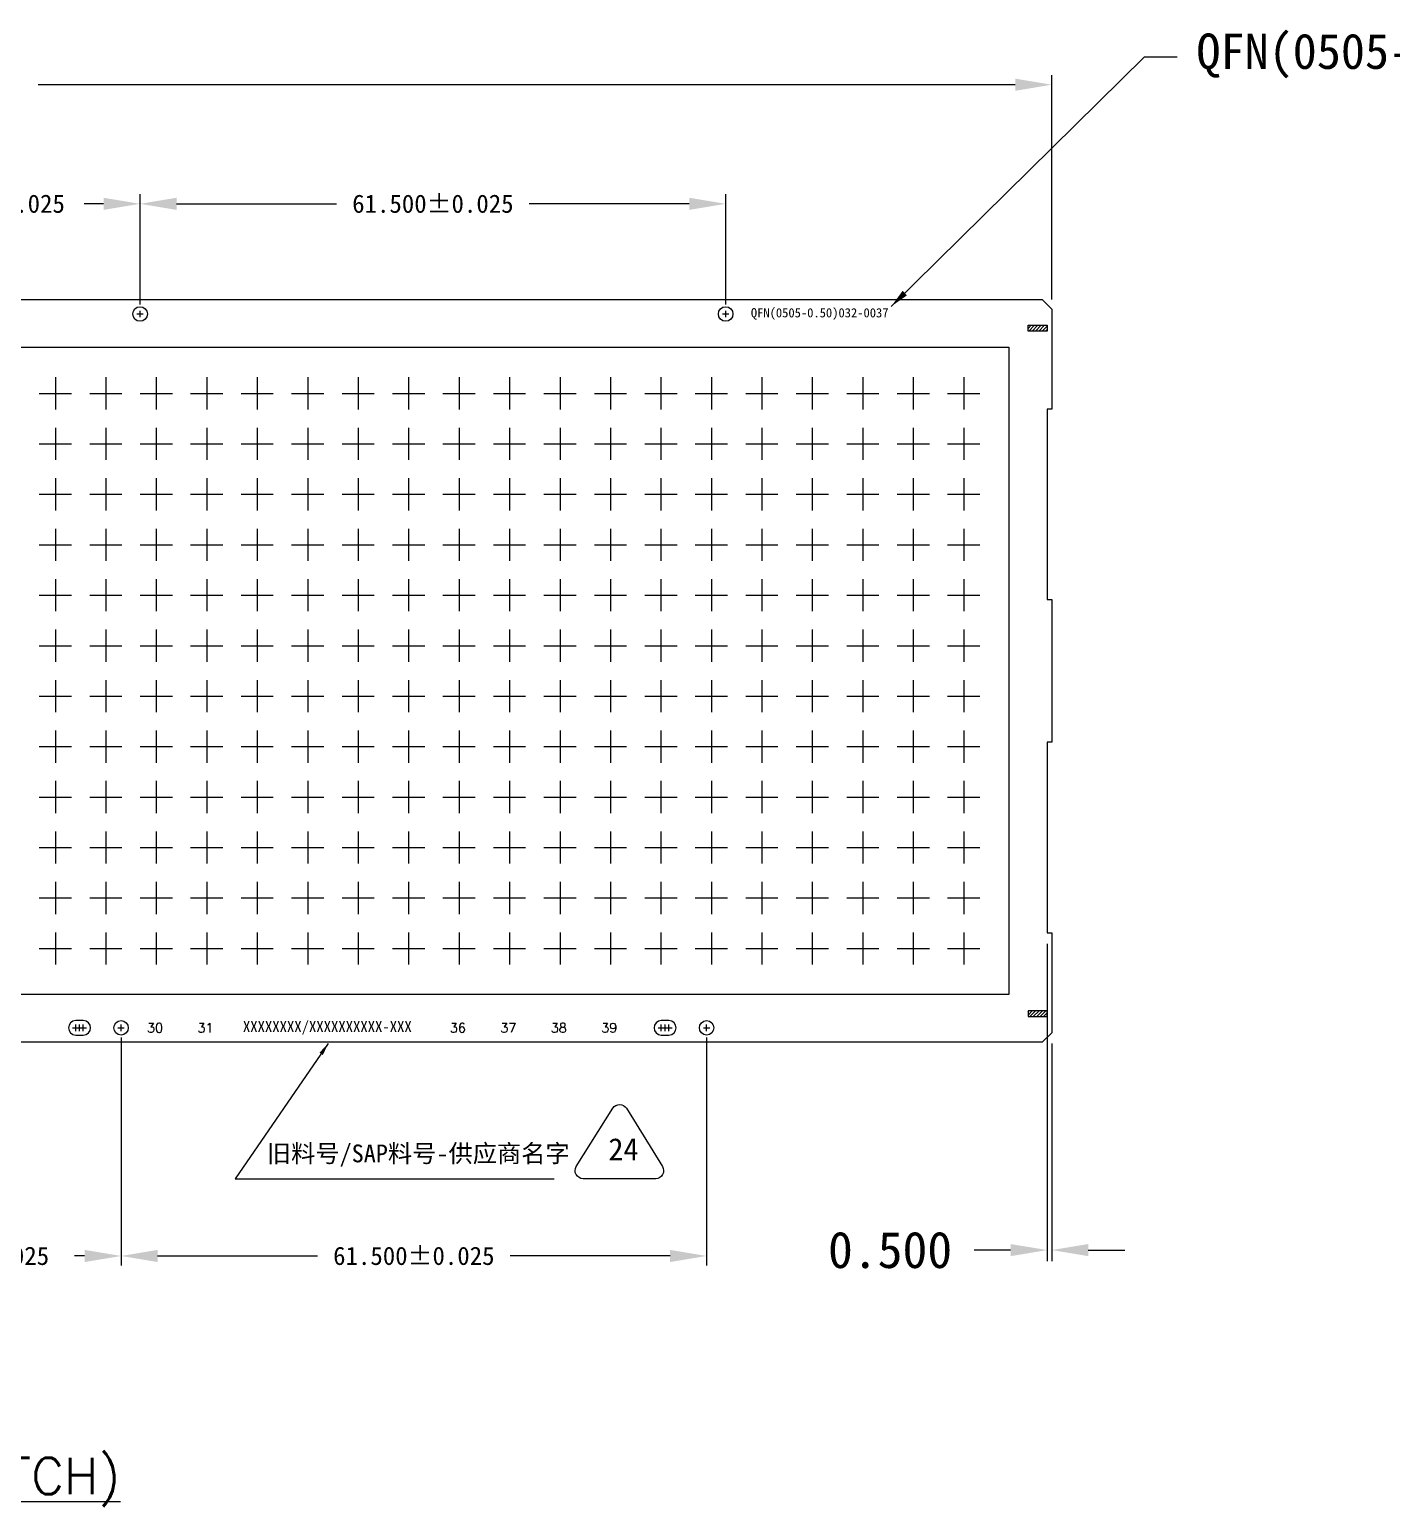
# Model space of a CAD drawing. Extents: x -6879 to 1236, y -1283 to -95.
# Drawn here: x -6765.79 to -6722.88, y -1210.05 to -1163.51 of the extents above; entities that cross this region are included whole.
import ezdxf

# ---------------------------------------------------------------- set-up
doc = ezdxf.new("R2010")
doc.units = 0
doc.header["$LTSCALE"] = 5
doc.header["$MEASUREMENT"] = 0
for name, pattern in [('0', [0]), ('CENTER', [2, 1.25, -0.25, 0.25, -0.25]), ('HIDDEN', [0.375, 0.25, -0.125])]:
    doc.linetypes.add(name, pattern=pattern)
for name, color, linetype in [('1', 7, 'CONTINUOUS'), ('1D', 4, 'CONTINUOUS'), ('\\M+5B1EA\\M+5D7A2', 4, '0')]:
    doc.layers.add(name, color=color, linetype=linetype)
doc.layers.add('center', color=1, linetype='CONTINUOUS', lineweight=18)
doc.styles.add('\\M+5CBCE\\M+5CCE5', font='SimSun.ttf')
doc.styles.add('SIMPLEX', font='SIMPLEX')
doc.styles.get("Standard").update_dxf_attribs({"font": 'romans.shx', "bigfont": 'bigfont.shx'})
doc.dimstyles.new('ISO-25', dxfattribs={"dimtxt": 0.13, "dimasz": 0.12, "dimexe": 0.025, "dimexo": 0.025, "dimgap": 0.025, "dimtad": 1, "dimtxsty": 'Standard', "dimcen": 2.5, "dimadec": 0, "dimazin": 0, "dimtfac": 1, "dimtmove": 0, "dimatfit": 3, "dimfxl": 0, "dimarcsym": 0})
doc.dimstyles.get("Standard").update_dxf_attribs({"dimscale": 0.12, "dimtxt": 1, "dimasz": 1, "dimexe": 0.3, "dimexo": 0.3, "dimgap": 0.3, "dimtad": 0, "dimdec": 3, "dimzin": 0, "dimdsep": 46, "dimtxsty": 'SIMPLEX', "dimcen": 0.5, "dimclrd": 256, "dimclre": 256, "dimclrt": 256, "dimadec": 0, "dimazin": 0, "dimtfac": 1, "dimtdec": 3, "dimtofl": 0, "dimtmove": 0, "dimatfit": 0, "dimfxl": 0, "dimtolj": 1, "dimtzin": 0, "dimlwd": -1, "dimlwe": -1, "dimarcsym": 0})

msp = doc.modelspace()

# ---------------------------------------------------------------- hatches: boundary and pattern name
at = {"layer": '1D', "lineweight": 5}
h = msp.add_hatch(dxfattribs=at)
h.set_pattern_fill('ANSI31', color=256, scale=0.6, style=0)
h.set_pattern_definition([(45, (-7090.403184, -1173.143256), (-0.053033009, 0.053033009), [])])
h.paths.add_polyline_path([(-6810.8331, -1172.8268), (-6810.8331, -1173.0068), (-6810.2331, -1173.0068), (-6810.2331, -1172.8268)])
h.paths.add_polyline_path([(-6810.8331, -1194.6068), (-6810.8331, -1194.4268), (-6810.2331, -1194.4268), (-6810.2331, -1194.6068)])
h.paths.add_polyline_path([(-6734.3331, -1194.4268), (-6734.3331, -1194.6068), (-6733.7331, -1194.6068), (-6733.7331, -1194.4268)])
h.paths.add_polyline_path([(-6734.3331, -1173.0068), (-6734.3331, -1172.8268), (-6733.7331, -1172.8268), (-6733.7331, -1173.0068)])

# ---------------------------------------------------------------- linework, layer by layer
at = {"layer": '1', "lineweight": 5, "elevation": -0.0291}
msp.add_lwpolyline([(-6810.6831, -1172.0168), (-6733.8831, -1172.0168), (-6733.5831, -1172.3168), (-6733.5831, -1175.4668), (-6733.7331, -1175.4668), (-6733.7331, -1181.4668), (-6733.5831, -1181.4668), (-6733.5831, -1185.9668), (-6733.7331, -1185.9668), (-6733.7331, -1191.9668), (-6733.5831, -1191.9668), (-6733.5831, -1195.1168), (-6733.8831, -1195.4168), (-6810.6831, -1195.4168)], dxfattribs=at)
for points in [[(-6764.0967, -1195.1918, 1), (-6764.0967, -1194.7346), (-6764.3367, -1194.7346, 1), (-6764.3367, -1195.1918)], [(-6745.6467, -1195.1918, 1), (-6745.6467, -1194.7346), (-6745.8867, -1194.7346, 1), (-6745.8867, -1195.1918)]]:
    msp.add_lwpolyline(points, format="xyb", close=True, dxfattribs=at)
at = {"layer": '1', "lineweight": 5}
for centre in [(-6762.3081, -1172.4704, -0.0291), (-6743.8581, -1172.4704, -0.0291), (-6762.9081, -1194.9632, -0.0291), (-6744.4581, -1194.9632, -0.0291)]:
    msp.add_circle(centre, 0.2286, dxfattribs=at)
at = {"layer": '1D', "lineweight": 5}
for p, q in [((-6762.4081, -1172.4704, -0.0291), (-6762.2081, -1172.4704, -0.0291)), ((-6762.3081, -1172.5704, -0.0291), (-6762.3081, -1172.3704, -0.0291)), ((-6743.9581, -1172.4704, -0.0291), (-6743.7581, -1172.4704, -0.0291)), ((-6743.8581, -1172.5704, -0.0291), (-6743.8581, -1172.3704, -0.0291)), ((-6764.4367, -1194.9632, -0.0291), (-6764.2367, -1194.9632, -0.0291)), ((-6764.3367, -1195.0632, -0.0291), (-6764.3367, -1194.8632, -0.0291)), ((-6764.3167, -1194.9632, -0.0291), (-6764.1167, -1194.9632, -0.0291)), ((-6764.2167, -1195.0632, -0.0291), (-6764.2167, -1194.8632, -0.0291)), ((-6764.1967, -1194.9632, -0.0291), (-6763.9967, -1194.9632, -0.0291)), ((-6764.0967, -1195.0632, -0.0291), (-6764.0967, -1194.8632, -0.0291)), ((-6763.0081, -1194.9632, -0.0291), (-6762.8081, -1194.9632, -0.0291)), ((-6762.9081, -1195.0632, -0.0291), (-6762.9081, -1194.8632, -0.0291)), ((-6745.9867, -1194.9632, -0.0291), (-6745.7867, -1194.9632, -0.0291)), ((-6745.8867, -1195.0632, -0.0291), (-6745.8867, -1194.8632, -0.0291)), ((-6745.8667, -1194.9632, -0.0291), (-6745.6667, -1194.9632, -0.0291)), ((-6745.7667, -1195.0632, -0.0291), (-6745.7667, -1194.8632, -0.0291)), ((-6745.7467, -1194.9632, -0.0291), (-6745.5467, -1194.9632, -0.0291)), ((-6745.6467, -1195.0632, -0.0291), (-6745.6467, -1194.8632, -0.0291)), ((-6744.5581, -1194.9632, -0.0291), (-6744.3581, -1194.9632, -0.0291)), ((-6744.4581, -1195.0632, -0.0291), (-6744.4581, -1194.8632, -0.0291))]:
    msp.add_line(p, q, dxfattribs=at)
at = {"layer": '1D', "linetype": 'HIDDEN', "lineweight": 5, "elevation": -0.0291}
for points in [[(-6733.7331, -1172.8268), (-6733.7331, -1173.0068), (-6734.3331, -1173.0068), (-6734.3331, -1172.8268)], [(-6733.7331, -1194.6068), (-6733.7331, -1194.4268), (-6734.3331, -1194.4268), (-6734.3331, -1194.6068)]]:
    msp.add_lwpolyline(points, close=True, dxfattribs=at)
at = {"layer": '1D', "lineweight": 5, "elevation": -0.0291}
msp.add_lwpolyline([(-6809.3331, -1173.5168), (-6734.9331, -1173.5168), (-6734.9331, -1193.9168), (-6809.3331, -1193.9168)], close=True, dxfattribs=at)
at = {"layer": '\\M+5B1EA\\M+5D7A2', "lineweight": 5}
for p, q in [((-6734.7331, -1165.2458, -0.0291), (-6765.5212, -1165.2458, -0.0291)), ((-6733.5831, -1172.0168, -0.0291), (-6733.5831, -1164.9458, -0.0291)), ((-6763.4581, -1168.999, -0.0291), (-6764.073, -1168.999, -0.0291)), ((-6762.3081, -1172.1704, -0.0291), (-6762.3081, -1168.699, -0.0291)), ((-6762.3081, -1172.1704, -0.0291), (-6762.3081, -1168.699, -0.0291)), ((-6761.1581, -1168.999, -0.0291), (-6756.1212, -1168.999, -0.0291)), ((-6745.0081, -1168.999, -0.0291), (-6750.0451, -1168.999, -0.0291)), ((-6743.8581, -1172.1704, -0.0291), (-6743.8581, -1168.699, -0.0291)), ((-6743.8581, -1172.1704, -0.0291), (-6743.8581, -1168.699, -0.0291)), ((-6733.7331, -1192.3118, -0.0291), (-6733.7331, -1202.3117, -0.0291)), ((-6762.9081, -1195.2632, -0.0291), (-6762.9081, -1202.452, -0.0291)), ((-6762.9081, -1195.2632, -0.0291), (-6762.9081, -1202.452, -0.0291)), ((-6744.4581, -1195.2632, -0.0291), (-6744.4581, -1202.452, -0.0291)), ((-6733.5831, -1195.4618, -0.0291), (-6733.5831, -1202.3117, -0.0291)), ((-6734.8831, -1201.9667, -0.0291), (-6736.0331, -1201.9667, -0.0291)), ((-6732.4331, -1201.9667, -0.0291), (-6731.2831, -1201.9667, -0.0291)), ((-6764.0581, -1202.152, -0.0291), (-6764.373, -1202.152, -0.0291)), ((-6761.7581, -1202.152, -0.0291), (-6756.7212, -1202.152, -0.0291)), ((-6745.6081, -1202.152, -0.0291), (-6750.6451, -1202.152, -0.0291))]:
    msp.add_line(p, q, dxfattribs=at)
at = {"layer": '\\M+5B1EA\\M+5D7A2', "color": 1, "lineweight": 5, "ltscale": 2, "elevation": -0.0291}
msp.add_lwpolyline([(-6746.9847, -1197.4981), (-6745.8502, -1199.3349, -0.5872916), (-6746.063, -1199.7165), (-6748.352, -1199.7165, -0.5899404), (-6748.5638, -1199.3332), (-6747.4092, -1197.4964, -0.5551437)], format="xyb", close=True, dxfattribs=at)
at = {"layer": '\\M+5B1EA\\M+5D7A2', "lineweight": 5}
for points in [[(-6734.7331, -1165.0541, -0.0291), (-6734.7331, -1165.4374, -0.0291), (-6733.5831, -1165.2458, -0.0291)], [(-6763.4581, -1168.8074, -0.0291), (-6763.4581, -1169.1907, -0.0291), (-6762.3081, -1168.999, -0.0291)], [(-6761.1581, -1168.8074, -0.0291), (-6761.1581, -1169.1907, -0.0291), (-6762.3081, -1168.999, -0.0291)], [(-6745.0081, -1168.8074, -0.0291), (-6745.0081, -1169.1907, -0.0291), (-6743.8581, -1168.999, -0.0291)], [(-6764.0581, -1201.9603, -0.0291), (-6764.0581, -1202.3437, -0.0291), (-6762.9081, -1202.152, -0.0291)], [(-6761.7581, -1201.9603, -0.0291), (-6761.7581, -1202.3437, -0.0291), (-6762.9081, -1202.152, -0.0291)], [(-6745.6081, -1201.9603, -0.0291), (-6745.6081, -1202.3437, -0.0291), (-6744.4581, -1202.152, -0.0291)], [(-6734.8831, -1201.7751, -0.0291), (-6734.8831, -1202.1584, -0.0291), (-6733.7331, -1201.9667, -0.0291)], [(-6732.4331, -1201.7751, -0.0291), (-6732.4331, -1202.1584, -0.0291), (-6733.5831, -1201.9667, -0.0291)]]:
    msp.add_solid(points, dxfattribs=at)
at = {"layer": 'center', "color": 1, "linetype": 'CENTER', "lineweight": 5}
for p, q in [((-6764.9781, -1174.4646, -0.0291), (-6764.9781, -1175.4791, -0.0291)), ((-6763.3881, -1174.4646, -0.0291), (-6763.3881, -1175.4791, -0.0291)), ((-6761.7981, -1174.4646, -0.0291), (-6761.7981, -1175.4791, -0.0291)), ((-6760.2081, -1174.4646, -0.0291), (-6760.2081, -1175.4791, -0.0291)), ((-6758.6181, -1174.4646, -0.0291), (-6758.6181, -1175.4791, -0.0291)), ((-6757.0281, -1174.4646, -0.0291), (-6757.0281, -1175.4791, -0.0291)), ((-6755.4381, -1174.4646, -0.0291), (-6755.4381, -1175.4791, -0.0291)), ((-6753.8481, -1174.4646, -0.0291), (-6753.8481, -1175.4791, -0.0291)), ((-6752.2581, -1174.4646, -0.0291), (-6752.2581, -1175.4791, -0.0291)), ((-6750.6681, -1174.4646, -0.0291), (-6750.6681, -1175.4791, -0.0291)), ((-6749.0781, -1174.4646, -0.0291), (-6749.0781, -1175.4791, -0.0291)), ((-6747.4881, -1174.4646, -0.0291), (-6747.4881, -1175.4791, -0.0291)), ((-6745.8981, -1174.4646, -0.0291), (-6745.8981, -1175.4791, -0.0291)), ((-6744.3081, -1174.4646, -0.0291), (-6744.3081, -1175.4791, -0.0291)), ((-6742.7181, -1174.4646, -0.0291), (-6742.7181, -1175.4791, -0.0291)), ((-6741.1281, -1174.4646, -0.0291), (-6741.1281, -1175.4791, -0.0291)), ((-6739.5381, -1174.4646, -0.0291), (-6739.5381, -1175.4791, -0.0291)), ((-6737.9481, -1174.4646, -0.0291), (-6737.9481, -1175.4791, -0.0291)), ((-6736.3581, -1174.4646, -0.0291), (-6736.3581, -1175.4791, -0.0291)), ((-6765.4854, -1174.9718, -0.0291), (-6764.4709, -1174.9718, -0.0291)), ((-6763.8954, -1174.9718, -0.0291), (-6762.8809, -1174.9718, -0.0291)), ((-6762.3054, -1174.9718, -0.0291), (-6761.2909, -1174.9718, -0.0291)), ((-6760.7154, -1174.9718, -0.0291), (-6759.7009, -1174.9718, -0.0291)), ((-6759.1254, -1174.9718, -0.0291), (-6758.1109, -1174.9718, -0.0291)), ((-6757.5354, -1174.9718, -0.0291), (-6756.5209, -1174.9718, -0.0291)), ((-6755.9454, -1174.9718, -0.0291), (-6754.9309, -1174.9718, -0.0291)), ((-6754.3554, -1174.9718, -0.0291), (-6753.3409, -1174.9718, -0.0291)), ((-6752.7654, -1174.9718, -0.0291), (-6751.7509, -1174.9718, -0.0291)), ((-6751.1754, -1174.9718, -0.0291), (-6750.1609, -1174.9718, -0.0291)), ((-6749.5854, -1174.9718, -0.0291), (-6748.5709, -1174.9718, -0.0291)), ((-6747.9954, -1174.9718, -0.0291), (-6746.9809, -1174.9718, -0.0291)), ((-6746.4054, -1174.9718, -0.0291), (-6745.3909, -1174.9718, -0.0291)), ((-6744.8154, -1174.9718, -0.0291), (-6743.8009, -1174.9718, -0.0291)), ((-6743.2254, -1174.9718, -0.0291), (-6742.2109, -1174.9718, -0.0291)), ((-6741.6354, -1174.9718, -0.0291), (-6740.6209, -1174.9718, -0.0291)), ((-6740.0454, -1174.9718, -0.0291), (-6739.0309, -1174.9718, -0.0291)), ((-6738.4554, -1174.9718, -0.0291), (-6737.4409, -1174.9718, -0.0291)), ((-6736.8654, -1174.9718, -0.0291), (-6735.8509, -1174.9718, -0.0291)), ((-6764.9781, -1176.0546, -0.0291), (-6764.9781, -1177.0691, -0.0291)), ((-6763.3881, -1176.0546, -0.0291), (-6763.3881, -1177.0691, -0.0291)), ((-6761.7981, -1176.0546, -0.0291), (-6761.7981, -1177.0691, -0.0291)), ((-6760.2081, -1176.0546, -0.0291), (-6760.2081, -1177.0691, -0.0291)), ((-6758.6181, -1176.0546, -0.0291), (-6758.6181, -1177.0691, -0.0291)), ((-6757.0281, -1176.0546, -0.0291), (-6757.0281, -1177.0691, -0.0291)), ((-6755.4381, -1176.0546, -0.0291), (-6755.4381, -1177.0691, -0.0291)), ((-6753.8481, -1176.0546, -0.0291), (-6753.8481, -1177.0691, -0.0291)), ((-6752.2581, -1176.0546, -0.0291), (-6752.2581, -1177.0691, -0.0291)), ((-6750.6681, -1176.0546, -0.0291), (-6750.6681, -1177.0691, -0.0291)), ((-6749.0781, -1176.0546, -0.0291), (-6749.0781, -1177.0691, -0.0291)), ((-6747.4881, -1176.0546, -0.0291), (-6747.4881, -1177.0691, -0.0291)), ((-6745.8981, -1176.0546, -0.0291), (-6745.8981, -1177.0691, -0.0291)), ((-6744.3081, -1176.0546, -0.0291), (-6744.3081, -1177.0691, -0.0291)), ((-6742.7181, -1176.0546, -0.0291), (-6742.7181, -1177.0691, -0.0291)), ((-6741.1281, -1176.0546, -0.0291), (-6741.1281, -1177.0691, -0.0291)), ((-6739.5381, -1176.0546, -0.0291), (-6739.5381, -1177.0691, -0.0291)), ((-6737.9481, -1176.0546, -0.0291), (-6737.9481, -1177.0691, -0.0291)), ((-6736.3581, -1176.0546, -0.0291), (-6736.3581, -1177.0691, -0.0291)), ((-6765.4854, -1176.5618, -0.0291), (-6764.4709, -1176.5618, -0.0291)), ((-6763.8954, -1176.5618, -0.0291), (-6762.8809, -1176.5618, -0.0291)), ((-6762.3054, -1176.5618, -0.0291), (-6761.2909, -1176.5618, -0.0291)), ((-6760.7154, -1176.5618, -0.0291), (-6759.7009, -1176.5618, -0.0291)), ((-6759.1254, -1176.5618, -0.0291), (-6758.1109, -1176.5618, -0.0291)), ((-6757.5354, -1176.5618, -0.0291), (-6756.5209, -1176.5618, -0.0291)), ((-6755.9454, -1176.5618, -0.0291), (-6754.9309, -1176.5618, -0.0291)), ((-6754.3554, -1176.5618, -0.0291), (-6753.3409, -1176.5618, -0.0291)), ((-6752.7654, -1176.5618, -0.0291), (-6751.7509, -1176.5618, -0.0291)), ((-6751.1754, -1176.5618, -0.0291), (-6750.1609, -1176.5618, -0.0291)), ((-6749.5854, -1176.5618, -0.0291), (-6748.5709, -1176.5618, -0.0291)), ((-6747.9954, -1176.5618, -0.0291), (-6746.9809, -1176.5618, -0.0291)), ((-6746.4054, -1176.5618, -0.0291), (-6745.3909, -1176.5618, -0.0291)), ((-6744.8154, -1176.5618, -0.0291), (-6743.8009, -1176.5618, -0.0291)), ((-6743.2254, -1176.5618, -0.0291), (-6742.2109, -1176.5618, -0.0291)), ((-6741.6354, -1176.5618, -0.0291), (-6740.6209, -1176.5618, -0.0291)), ((-6740.0454, -1176.5618, -0.0291), (-6739.0309, -1176.5618, -0.0291)), ((-6738.4554, -1176.5618, -0.0291), (-6737.4409, -1176.5618, -0.0291)), ((-6736.8654, -1176.5618, -0.0291), (-6735.8509, -1176.5618, -0.0291)), ((-6764.9781, -1177.6446, -0.0291), (-6764.9781, -1178.6591, -0.0291)), ((-6763.3881, -1177.6446, -0.0291), (-6763.3881, -1178.6591, -0.0291)), ((-6761.7981, -1177.6446, -0.0291), (-6761.7981, -1178.6591, -0.0291)), ((-6760.2081, -1177.6446, -0.0291), (-6760.2081, -1178.6591, -0.0291)), ((-6758.6181, -1177.6446, -0.0291), (-6758.6181, -1178.6591, -0.0291)), ((-6757.0281, -1177.6446, -0.0291), (-6757.0281, -1178.6591, -0.0291)), ((-6755.4381, -1177.6446, -0.0291), (-6755.4381, -1178.6591, -0.0291)), ((-6753.8481, -1177.6446, -0.0291), (-6753.8481, -1178.6591, -0.0291)), ((-6752.2581, -1177.6446, -0.0291), (-6752.2581, -1178.6591, -0.0291)), ((-6750.6681, -1177.6446, -0.0291), (-6750.6681, -1178.6591, -0.0291)), ((-6749.0781, -1177.6446, -0.0291), (-6749.0781, -1178.6591, -0.0291)), ((-6747.4881, -1177.6446, -0.0291), (-6747.4881, -1178.6591, -0.0291)), ((-6745.8981, -1177.6446, -0.0291), (-6745.8981, -1178.6591, -0.0291)), ((-6744.3081, -1177.6446, -0.0291), (-6744.3081, -1178.6591, -0.0291)), ((-6742.7181, -1177.6446, -0.0291), (-6742.7181, -1178.6591, -0.0291)), ((-6741.1281, -1177.6446, -0.0291), (-6741.1281, -1178.6591, -0.0291)), ((-6739.5381, -1177.6446, -0.0291), (-6739.5381, -1178.6591, -0.0291)), ((-6737.9481, -1177.6446, -0.0291), (-6737.9481, -1178.6591, -0.0291)), ((-6736.3581, -1177.6446, -0.0291), (-6736.3581, -1178.6591, -0.0291)), ((-6765.4854, -1178.1518, -0.0291), (-6764.4709, -1178.1518, -0.0291)), ((-6763.8954, -1178.1518, -0.0291), (-6762.8809, -1178.1518, -0.0291)), ((-6762.3054, -1178.1518, -0.0291), (-6761.2909, -1178.1518, -0.0291)), ((-6760.7154, -1178.1518, -0.0291), (-6759.7009, -1178.1518, -0.0291)), ((-6759.1254, -1178.1518, -0.0291), (-6758.1109, -1178.1518, -0.0291)), ((-6757.5354, -1178.1518, -0.0291), (-6756.5209, -1178.1518, -0.0291)), ((-6755.9454, -1178.1518, -0.0291), (-6754.9309, -1178.1518, -0.0291)), ((-6754.3554, -1178.1518, -0.0291), (-6753.3409, -1178.1518, -0.0291)), ((-6752.7654, -1178.1518, -0.0291), (-6751.7509, -1178.1518, -0.0291)), ((-6751.1754, -1178.1518, -0.0291), (-6750.1609, -1178.1518, -0.0291)), ((-6749.5854, -1178.1518, -0.0291), (-6748.5709, -1178.1518, -0.0291)), ((-6747.9954, -1178.1518, -0.0291), (-6746.9809, -1178.1518, -0.0291)), ((-6746.4054, -1178.1518, -0.0291), (-6745.3909, -1178.1518, -0.0291)), ((-6744.8154, -1178.1518, -0.0291), (-6743.8009, -1178.1518, -0.0291)), ((-6743.2254, -1178.1518, -0.0291), (-6742.2109, -1178.1518, -0.0291)), ((-6741.6354, -1178.1518, -0.0291), (-6740.6209, -1178.1518, -0.0291)), ((-6740.0454, -1178.1518, -0.0291), (-6739.0309, -1178.1518, -0.0291)), ((-6738.4554, -1178.1518, -0.0291), (-6737.4409, -1178.1518, -0.0291)), ((-6736.8654, -1178.1518, -0.0291), (-6735.8509, -1178.1518, -0.0291)), ((-6764.9781, -1179.2346, -0.0291), (-6764.9781, -1180.2491, -0.0291)), ((-6763.3881, -1179.2346, -0.0291), (-6763.3881, -1180.2491, -0.0291)), ((-6761.7981, -1179.2346, -0.0291), (-6761.7981, -1180.2491, -0.0291)), ((-6760.2081, -1179.2346, -0.0291), (-6760.2081, -1180.2491, -0.0291)), ((-6758.6181, -1179.2346, -0.0291), (-6758.6181, -1180.2491, -0.0291)), ((-6757.0281, -1179.2346, -0.0291), (-6757.0281, -1180.2491, -0.0291)), ((-6755.4381, -1179.2346, -0.0291), (-6755.4381, -1180.2491, -0.0291)), ((-6753.8481, -1179.2346, -0.0291), (-6753.8481, -1180.2491, -0.0291)), ((-6752.2581, -1179.2346, -0.0291), (-6752.2581, -1180.2491, -0.0291)), ((-6750.6681, -1179.2346, -0.0291), (-6750.6681, -1180.2491, -0.0291)), ((-6749.0781, -1179.2346, -0.0291), (-6749.0781, -1180.2491, -0.0291)), ((-6747.4881, -1179.2346, -0.0291), (-6747.4881, -1180.2491, -0.0291)), ((-6745.8981, -1179.2346, -0.0291), (-6745.8981, -1180.2491, -0.0291)), ((-6744.3081, -1179.2346, -0.0291), (-6744.3081, -1180.2491, -0.0291)), ((-6742.7181, -1179.2346, -0.0291), (-6742.7181, -1180.2491, -0.0291)), ((-6741.1281, -1179.2346, -0.0291), (-6741.1281, -1180.2491, -0.0291)), ((-6739.5381, -1179.2346, -0.0291), (-6739.5381, -1180.2491, -0.0291)), ((-6737.9481, -1179.2346, -0.0291), (-6737.9481, -1180.2491, -0.0291)), ((-6736.3581, -1179.2346, -0.0291), (-6736.3581, -1180.2491, -0.0291)), ((-6765.4854, -1179.7418, -0.0291), (-6764.4709, -1179.7418, -0.0291)), ((-6763.8954, -1179.7418, -0.0291), (-6762.8809, -1179.7418, -0.0291)), ((-6762.3054, -1179.7418, -0.0291), (-6761.2909, -1179.7418, -0.0291)), ((-6760.7154, -1179.7418, -0.0291), (-6759.7009, -1179.7418, -0.0291)), ((-6759.1254, -1179.7418, -0.0291), (-6758.1109, -1179.7418, -0.0291)), ((-6757.5354, -1179.7418, -0.0291), (-6756.5209, -1179.7418, -0.0291)), ((-6755.9454, -1179.7418, -0.0291), (-6754.9309, -1179.7418, -0.0291)), ((-6754.3554, -1179.7418, -0.0291), (-6753.3409, -1179.7418, -0.0291)), ((-6752.7654, -1179.7418, -0.0291), (-6751.7509, -1179.7418, -0.0291)), ((-6751.1754, -1179.7418, -0.0291), (-6750.1609, -1179.7418, -0.0291)), ((-6749.5854, -1179.7418, -0.0291), (-6748.5709, -1179.7418, -0.0291)), ((-6747.9954, -1179.7418, -0.0291), (-6746.9809, -1179.7418, -0.0291)), ((-6746.4054, -1179.7418, -0.0291), (-6745.3909, -1179.7418, -0.0291)), ((-6744.8154, -1179.7418, -0.0291), (-6743.8009, -1179.7418, -0.0291)), ((-6743.2254, -1179.7418, -0.0291), (-6742.2109, -1179.7418, -0.0291)), ((-6741.6354, -1179.7418, -0.0291), (-6740.6209, -1179.7418, -0.0291)), ((-6740.0454, -1179.7418, -0.0291), (-6739.0309, -1179.7418, -0.0291)), ((-6738.4554, -1179.7418, -0.0291), (-6737.4409, -1179.7418, -0.0291)), ((-6736.8654, -1179.7418, -0.0291), (-6735.8509, -1179.7418, -0.0291)), ((-6764.9781, -1180.8246, -0.0291), (-6764.9781, -1181.8391, -0.0291)), ((-6763.3881, -1180.8246, -0.0291), (-6763.3881, -1181.8391, -0.0291)), ((-6761.7981, -1180.8246, -0.0291), (-6761.7981, -1181.8391, -0.0291)), ((-6760.2081, -1180.8246, -0.0291), (-6760.2081, -1181.8391, -0.0291)), ((-6758.6181, -1180.8246, -0.0291), (-6758.6181, -1181.8391, -0.0291)), ((-6757.0281, -1180.8246, -0.0291), (-6757.0281, -1181.8391, -0.0291)), ((-6755.4381, -1180.8246, -0.0291), (-6755.4381, -1181.8391, -0.0291)), ((-6753.8481, -1180.8246, -0.0291), (-6753.8481, -1181.8391, -0.0291)), ((-6752.2581, -1180.8246, -0.0291), (-6752.2581, -1181.8391, -0.0291)), ((-6750.6681, -1180.8246, -0.0291), (-6750.6681, -1181.8391, -0.0291)), ((-6749.0781, -1180.8246, -0.0291), (-6749.0781, -1181.8391, -0.0291)), ((-6747.4881, -1180.8246, -0.0291), (-6747.4881, -1181.8391, -0.0291)), ((-6745.8981, -1180.8246, -0.0291), (-6745.8981, -1181.8391, -0.0291)), ((-6744.3081, -1180.8246, -0.0291), (-6744.3081, -1181.8391, -0.0291)), ((-6742.7181, -1180.8246, -0.0291), (-6742.7181, -1181.8391, -0.0291)), ((-6741.1281, -1180.8246, -0.0291), (-6741.1281, -1181.8391, -0.0291)), ((-6739.5381, -1180.8246, -0.0291), (-6739.5381, -1181.8391, -0.0291)), ((-6737.9481, -1180.8246, -0.0291), (-6737.9481, -1181.8391, -0.0291)), ((-6736.3581, -1180.8246, -0.0291), (-6736.3581, -1181.8391, -0.0291)), ((-6765.4854, -1181.3318, -0.0291), (-6764.4709, -1181.3318, -0.0291)), ((-6763.8954, -1181.3318, -0.0291), (-6762.8809, -1181.3318, -0.0291)), ((-6762.3054, -1181.3318, -0.0291), (-6761.2909, -1181.3318, -0.0291)), ((-6760.7154, -1181.3318, -0.0291), (-6759.7009, -1181.3318, -0.0291)), ((-6759.1254, -1181.3318, -0.0291), (-6758.1109, -1181.3318, -0.0291)), ((-6757.5354, -1181.3318, -0.0291), (-6756.5209, -1181.3318, -0.0291)), ((-6755.9454, -1181.3318, -0.0291), (-6754.9309, -1181.3318, -0.0291)), ((-6754.3554, -1181.3318, -0.0291), (-6753.3409, -1181.3318, -0.0291)), ((-6752.7654, -1181.3318, -0.0291), (-6751.7509, -1181.3318, -0.0291)), ((-6751.1754, -1181.3318, -0.0291), (-6750.1609, -1181.3318, -0.0291)), ((-6749.5854, -1181.3318, -0.0291), (-6748.5709, -1181.3318, -0.0291)), ((-6747.9954, -1181.3318, -0.0291), (-6746.9809, -1181.3318, -0.0291)), ((-6746.4054, -1181.3318, -0.0291), (-6745.3909, -1181.3318, -0.0291)), ((-6744.8154, -1181.3318, -0.0291), (-6743.8009, -1181.3318, -0.0291)), ((-6743.2254, -1181.3318, -0.0291), (-6742.2109, -1181.3318, -0.0291)), ((-6741.6354, -1181.3318, -0.0291), (-6740.6209, -1181.3318, -0.0291)), ((-6740.0454, -1181.3318, -0.0291), (-6739.0309, -1181.3318, -0.0291)), ((-6738.4554, -1181.3318, -0.0291), (-6737.4409, -1181.3318, -0.0291)), ((-6736.8654, -1181.3318, -0.0291), (-6735.8509, -1181.3318, -0.0291)), ((-6764.9781, -1182.4146, -0.0291), (-6764.9781, -1183.4291, -0.0291)), ((-6763.3881, -1182.4146, -0.0291), (-6763.3881, -1183.4291, -0.0291)), ((-6761.7981, -1182.4146, -0.0291), (-6761.7981, -1183.4291, -0.0291)), ((-6760.2081, -1182.4146, -0.0291), (-6760.2081, -1183.4291, -0.0291)), ((-6758.6181, -1182.4146, -0.0291), (-6758.6181, -1183.4291, -0.0291)), ((-6757.0281, -1182.4146, -0.0291), (-6757.0281, -1183.4291, -0.0291)), ((-6755.4381, -1182.4146, -0.0291), (-6755.4381, -1183.4291, -0.0291)), ((-6753.8481, -1182.4146, -0.0291), (-6753.8481, -1183.4291, -0.0291)), ((-6752.2581, -1182.4146, -0.0291), (-6752.2581, -1183.4291, -0.0291)), ((-6750.6681, -1182.4146, -0.0291), (-6750.6681, -1183.4291, -0.0291)), ((-6749.0781, -1182.4146, -0.0291), (-6749.0781, -1183.4291, -0.0291)), ((-6747.4881, -1182.4146, -0.0291), (-6747.4881, -1183.4291, -0.0291)), ((-6745.8981, -1182.4146, -0.0291), (-6745.8981, -1183.4291, -0.0291)), ((-6744.3081, -1182.4146, -0.0291), (-6744.3081, -1183.4291, -0.0291)), ((-6742.7181, -1182.4146, -0.0291), (-6742.7181, -1183.4291, -0.0291)), ((-6741.1281, -1182.4146, -0.0291), (-6741.1281, -1183.4291, -0.0291)), ((-6739.5381, -1182.4146, -0.0291), (-6739.5381, -1183.4291, -0.0291)), ((-6737.9481, -1182.4146, -0.0291), (-6737.9481, -1183.4291, -0.0291)), ((-6736.3581, -1182.4146, -0.0291), (-6736.3581, -1183.4291, -0.0291)), ((-6765.4854, -1182.9218, -0.0291), (-6764.4709, -1182.9218, -0.0291)), ((-6763.8954, -1182.9218, -0.0291), (-6762.8809, -1182.9218, -0.0291)), ((-6762.3054, -1182.9218, -0.0291), (-6761.2909, -1182.9218, -0.0291)), ((-6760.7154, -1182.9218, -0.0291), (-6759.7009, -1182.9218, -0.0291)), ((-6759.1254, -1182.9218, -0.0291), (-6758.1109, -1182.9218, -0.0291)), ((-6757.5354, -1182.9218, -0.0291), (-6756.5209, -1182.9218, -0.0291)), ((-6755.9454, -1182.9218, -0.0291), (-6754.9309, -1182.9218, -0.0291)), ((-6754.3554, -1182.9218, -0.0291), (-6753.3409, -1182.9218, -0.0291)), ((-6752.7654, -1182.9218, -0.0291), (-6751.7509, -1182.9218, -0.0291)), ((-6751.1754, -1182.9218, -0.0291), (-6750.1609, -1182.9218, -0.0291)), ((-6749.5854, -1182.9218, -0.0291), (-6748.5709, -1182.9218, -0.0291)), ((-6747.9954, -1182.9218, -0.0291), (-6746.9809, -1182.9218, -0.0291)), ((-6746.4054, -1182.9218, -0.0291), (-6745.3909, -1182.9218, -0.0291)), ((-6744.8154, -1182.9218, -0.0291), (-6743.8009, -1182.9218, -0.0291)), ((-6743.2254, -1182.9218, -0.0291), (-6742.2109, -1182.9218, -0.0291)), ((-6741.6354, -1182.9218, -0.0291), (-6740.6209, -1182.9218, -0.0291)), ((-6740.0454, -1182.9218, -0.0291), (-6739.0309, -1182.9218, -0.0291)), ((-6738.4554, -1182.9218, -0.0291), (-6737.4409, -1182.9218, -0.0291)), ((-6736.8654, -1182.9218, -0.0291), (-6735.8509, -1182.9218, -0.0291)), ((-6764.9781, -1184.0046, -0.0291), (-6764.9781, -1185.0191, -0.0291)), ((-6763.3881, -1184.0046, -0.0291), (-6763.3881, -1185.0191, -0.0291)), ((-6761.7981, -1184.0046, -0.0291), (-6761.7981, -1185.0191, -0.0291)), ((-6760.2081, -1184.0046, -0.0291), (-6760.2081, -1185.0191, -0.0291)), ((-6758.6181, -1184.0046, -0.0291), (-6758.6181, -1185.0191, -0.0291)), ((-6757.0281, -1184.0046, -0.0291), (-6757.0281, -1185.0191, -0.0291)), ((-6755.4381, -1184.0046, -0.0291), (-6755.4381, -1185.0191, -0.0291)), ((-6753.8481, -1184.0046, -0.0291), (-6753.8481, -1185.0191, -0.0291)), ((-6752.2581, -1184.0046, -0.0291), (-6752.2581, -1185.0191, -0.0291)), ((-6750.6681, -1184.0046, -0.0291), (-6750.6681, -1185.0191, -0.0291)), ((-6749.0781, -1184.0046, -0.0291), (-6749.0781, -1185.0191, -0.0291)), ((-6747.4881, -1184.0046, -0.0291), (-6747.4881, -1185.0191, -0.0291)), ((-6745.8981, -1184.0046, -0.0291), (-6745.8981, -1185.0191, -0.0291)), ((-6744.3081, -1184.0046, -0.0291), (-6744.3081, -1185.0191, -0.0291)), ((-6742.7181, -1184.0046, -0.0291), (-6742.7181, -1185.0191, -0.0291)), ((-6741.1281, -1184.0046, -0.0291), (-6741.1281, -1185.0191, -0.0291)), ((-6739.5381, -1184.0046, -0.0291), (-6739.5381, -1185.0191, -0.0291)), ((-6737.9481, -1184.0046, -0.0291), (-6737.9481, -1185.0191, -0.0291)), ((-6736.3581, -1184.0046, -0.0291), (-6736.3581, -1185.0191, -0.0291)), ((-6765.4854, -1184.5118, -0.0291), (-6764.4709, -1184.5118, -0.0291)), ((-6763.8954, -1184.5118, -0.0291), (-6762.8809, -1184.5118, -0.0291)), ((-6762.3054, -1184.5118, -0.0291), (-6761.2909, -1184.5118, -0.0291)), ((-6760.7154, -1184.5118, -0.0291), (-6759.7009, -1184.5118, -0.0291)), ((-6759.1254, -1184.5118, -0.0291), (-6758.1109, -1184.5118, -0.0291)), ((-6757.5354, -1184.5118, -0.0291), (-6756.5209, -1184.5118, -0.0291)), ((-6755.9454, -1184.5118, -0.0291), (-6754.9309, -1184.5118, -0.0291)), ((-6754.3554, -1184.5118, -0.0291), (-6753.3409, -1184.5118, -0.0291)), ((-6752.7654, -1184.5118, -0.0291), (-6751.7509, -1184.5118, -0.0291)), ((-6751.1754, -1184.5118, -0.0291), (-6750.1609, -1184.5118, -0.0291)), ((-6749.5854, -1184.5118, -0.0291), (-6748.5709, -1184.5118, -0.0291)), ((-6747.9954, -1184.5118, -0.0291), (-6746.9809, -1184.5118, -0.0291)), ((-6746.4054, -1184.5118, -0.0291), (-6745.3909, -1184.5118, -0.0291)), ((-6744.8154, -1184.5118, -0.0291), (-6743.8009, -1184.5118, -0.0291)), ((-6743.2254, -1184.5118, -0.0291), (-6742.2109, -1184.5118, -0.0291)), ((-6741.6354, -1184.5118, -0.0291), (-6740.6209, -1184.5118, -0.0291)), ((-6740.0454, -1184.5118, -0.0291), (-6739.0309, -1184.5118, -0.0291)), ((-6738.4554, -1184.5118, -0.0291), (-6737.4409, -1184.5118, -0.0291)), ((-6736.8654, -1184.5118, -0.0291), (-6735.8509, -1184.5118, -0.0291)), ((-6764.9781, -1185.5946, -0.0291), (-6764.9781, -1186.6091, -0.0291)), ((-6763.3881, -1185.5946, -0.0291), (-6763.3881, -1186.6091, -0.0291)), ((-6761.7981, -1185.5946, -0.0291), (-6761.7981, -1186.6091, -0.0291)), ((-6760.2081, -1185.5946, -0.0291), (-6760.2081, -1186.6091, -0.0291)), ((-6758.6181, -1185.5946, -0.0291), (-6758.6181, -1186.6091, -0.0291)), ((-6757.0281, -1185.5946, -0.0291), (-6757.0281, -1186.6091, -0.0291)), ((-6755.4381, -1185.5946, -0.0291), (-6755.4381, -1186.6091, -0.0291)), ((-6753.8481, -1185.5946, -0.0291), (-6753.8481, -1186.6091, -0.0291)), ((-6752.2581, -1185.5946, -0.0291), (-6752.2581, -1186.6091, -0.0291)), ((-6750.6681, -1185.5946, -0.0291), (-6750.6681, -1186.6091, -0.0291)), ((-6749.0781, -1185.5946, -0.0291), (-6749.0781, -1186.6091, -0.0291)), ((-6747.4881, -1185.5946, -0.0291), (-6747.4881, -1186.6091, -0.0291)), ((-6745.8981, -1185.5946, -0.0291), (-6745.8981, -1186.6091, -0.0291)), ((-6744.3081, -1185.5946, -0.0291), (-6744.3081, -1186.6091, -0.0291)), ((-6742.7181, -1185.5946, -0.0291), (-6742.7181, -1186.6091, -0.0291)), ((-6741.1281, -1185.5946, -0.0291), (-6741.1281, -1186.6091, -0.0291)), ((-6739.5381, -1185.5946, -0.0291), (-6739.5381, -1186.6091, -0.0291)), ((-6737.9481, -1185.5946, -0.0291), (-6737.9481, -1186.6091, -0.0291)), ((-6736.3581, -1185.5946, -0.0291), (-6736.3581, -1186.6091, -0.0291)), ((-6765.4854, -1186.1018, -0.0291), (-6764.4709, -1186.1018, -0.0291)), ((-6763.8954, -1186.1018, -0.0291), (-6762.8809, -1186.1018, -0.0291)), ((-6762.3054, -1186.1018, -0.0291), (-6761.2909, -1186.1018, -0.0291)), ((-6760.7154, -1186.1018, -0.0291), (-6759.7009, -1186.1018, -0.0291)), ((-6759.1254, -1186.1018, -0.0291), (-6758.1109, -1186.1018, -0.0291)), ((-6757.5354, -1186.1018, -0.0291), (-6756.5209, -1186.1018, -0.0291)), ((-6755.9454, -1186.1018, -0.0291), (-6754.9309, -1186.1018, -0.0291)), ((-6754.3554, -1186.1018, -0.0291), (-6753.3409, -1186.1018, -0.0291)), ((-6752.7654, -1186.1018, -0.0291), (-6751.7509, -1186.1018, -0.0291)), ((-6751.1754, -1186.1018, -0.0291), (-6750.1609, -1186.1018, -0.0291)), ((-6749.5854, -1186.1018, -0.0291), (-6748.5709, -1186.1018, -0.0291)), ((-6747.9954, -1186.1018, -0.0291), (-6746.9809, -1186.1018, -0.0291)), ((-6746.4054, -1186.1018, -0.0291), (-6745.3909, -1186.1018, -0.0291)), ((-6744.8154, -1186.1018, -0.0291), (-6743.8009, -1186.1018, -0.0291)), ((-6743.2254, -1186.1018, -0.0291), (-6742.2109, -1186.1018, -0.0291)), ((-6741.6354, -1186.1018, -0.0291), (-6740.6209, -1186.1018, -0.0291)), ((-6740.0454, -1186.1018, -0.0291), (-6739.0309, -1186.1018, -0.0291)), ((-6738.4554, -1186.1018, -0.0291), (-6737.4409, -1186.1018, -0.0291)), ((-6736.8654, -1186.1018, -0.0291), (-6735.8509, -1186.1018, -0.0291)), ((-6764.9781, -1187.1846, -0.0291), (-6764.9781, -1188.1991, -0.0291)), ((-6763.3881, -1187.1846, -0.0291), (-6763.3881, -1188.1991, -0.0291)), ((-6761.7981, -1187.1846, -0.0291), (-6761.7981, -1188.1991, -0.0291)), ((-6760.2081, -1187.1846, -0.0291), (-6760.2081, -1188.1991, -0.0291)), ((-6758.6181, -1187.1846, -0.0291), (-6758.6181, -1188.1991, -0.0291)), ((-6757.0281, -1187.1846, -0.0291), (-6757.0281, -1188.1991, -0.0291)), ((-6755.4381, -1187.1846, -0.0291), (-6755.4381, -1188.1991, -0.0291)), ((-6753.8481, -1187.1846, -0.0291), (-6753.8481, -1188.1991, -0.0291)), ((-6752.2581, -1187.1846, -0.0291), (-6752.2581, -1188.1991, -0.0291)), ((-6750.6681, -1187.1846, -0.0291), (-6750.6681, -1188.1991, -0.0291)), ((-6749.0781, -1187.1846, -0.0291), (-6749.0781, -1188.1991, -0.0291)), ((-6747.4881, -1187.1846, -0.0291), (-6747.4881, -1188.1991, -0.0291)), ((-6745.8981, -1187.1846, -0.0291), (-6745.8981, -1188.1991, -0.0291)), ((-6744.3081, -1187.1846, -0.0291), (-6744.3081, -1188.1991, -0.0291)), ((-6742.7181, -1187.1846, -0.0291), (-6742.7181, -1188.1991, -0.0291)), ((-6741.1281, -1187.1846, -0.0291), (-6741.1281, -1188.1991, -0.0291)), ((-6739.5381, -1187.1846, -0.0291), (-6739.5381, -1188.1991, -0.0291)), ((-6737.9481, -1187.1846, -0.0291), (-6737.9481, -1188.1991, -0.0291)), ((-6736.3581, -1187.1846, -0.0291), (-6736.3581, -1188.1991, -0.0291)), ((-6765.4854, -1187.6918, -0.0291), (-6764.4709, -1187.6918, -0.0291)), ((-6763.8954, -1187.6918, -0.0291), (-6762.8809, -1187.6918, -0.0291)), ((-6762.3054, -1187.6918, -0.0291), (-6761.2909, -1187.6918, -0.0291)), ((-6760.7154, -1187.6918, -0.0291), (-6759.7009, -1187.6918, -0.0291)), ((-6759.1254, -1187.6918, -0.0291), (-6758.1109, -1187.6918, -0.0291)), ((-6757.5354, -1187.6918, -0.0291), (-6756.5209, -1187.6918, -0.0291)), ((-6755.9454, -1187.6918, -0.0291), (-6754.9309, -1187.6918, -0.0291)), ((-6754.3554, -1187.6918, -0.0291), (-6753.3409, -1187.6918, -0.0291)), ((-6752.7654, -1187.6918, -0.0291), (-6751.7509, -1187.6918, -0.0291)), ((-6751.1754, -1187.6918, -0.0291), (-6750.1609, -1187.6918, -0.0291)), ((-6749.5854, -1187.6918, -0.0291), (-6748.5709, -1187.6918, -0.0291)), ((-6747.9954, -1187.6918, -0.0291), (-6746.9809, -1187.6918, -0.0291)), ((-6746.4054, -1187.6918, -0.0291), (-6745.3909, -1187.6918, -0.0291)), ((-6744.8154, -1187.6918, -0.0291), (-6743.8009, -1187.6918, -0.0291)), ((-6743.2254, -1187.6918, -0.0291), (-6742.2109, -1187.6918, -0.0291)), ((-6741.6354, -1187.6918, -0.0291), (-6740.6209, -1187.6918, -0.0291)), ((-6740.0454, -1187.6918, -0.0291), (-6739.0309, -1187.6918, -0.0291)), ((-6738.4554, -1187.6918, -0.0291), (-6737.4409, -1187.6918, -0.0291)), ((-6736.8654, -1187.6918, -0.0291), (-6735.8509, -1187.6918, -0.0291)), ((-6764.9781, -1188.7746, -0.0291), (-6764.9781, -1189.7891, -0.0291)), ((-6763.3881, -1188.7746, -0.0291), (-6763.3881, -1189.7891, -0.0291)), ((-6761.7981, -1188.7746, -0.0291), (-6761.7981, -1189.7891, -0.0291)), ((-6760.2081, -1188.7746, -0.0291), (-6760.2081, -1189.7891, -0.0291)), ((-6758.6181, -1188.7746, -0.0291), (-6758.6181, -1189.7891, -0.0291)), ((-6757.0281, -1188.7746, -0.0291), (-6757.0281, -1189.7891, -0.0291)), ((-6755.4381, -1188.7746, -0.0291), (-6755.4381, -1189.7891, -0.0291)), ((-6753.8481, -1188.7746, -0.0291), (-6753.8481, -1189.7891, -0.0291)), ((-6752.2581, -1188.7746, -0.0291), (-6752.2581, -1189.7891, -0.0291)), ((-6750.6681, -1188.7746, -0.0291), (-6750.6681, -1189.7891, -0.0291)), ((-6749.0781, -1188.7746, -0.0291), (-6749.0781, -1189.7891, -0.0291)), ((-6747.4881, -1188.7746, -0.0291), (-6747.4881, -1189.7891, -0.0291)), ((-6745.8981, -1188.7746, -0.0291), (-6745.8981, -1189.7891, -0.0291)), ((-6744.3081, -1188.7746, -0.0291), (-6744.3081, -1189.7891, -0.0291)), ((-6742.7181, -1188.7746, -0.0291), (-6742.7181, -1189.7891, -0.0291)), ((-6741.1281, -1188.7746, -0.0291), (-6741.1281, -1189.7891, -0.0291)), ((-6739.5381, -1188.7746, -0.0291), (-6739.5381, -1189.7891, -0.0291)), ((-6737.9481, -1188.7746, -0.0291), (-6737.9481, -1189.7891, -0.0291)), ((-6736.3581, -1188.7746, -0.0291), (-6736.3581, -1189.7891, -0.0291)), ((-6765.4854, -1189.2818, -0.0291), (-6764.4709, -1189.2818, -0.0291)), ((-6763.8954, -1189.2818, -0.0291), (-6762.8809, -1189.2818, -0.0291)), ((-6762.3054, -1189.2818, -0.0291), (-6761.2909, -1189.2818, -0.0291)), ((-6760.7154, -1189.2818, -0.0291), (-6759.7009, -1189.2818, -0.0291)), ((-6759.1254, -1189.2818, -0.0291), (-6758.1109, -1189.2818, -0.0291)), ((-6757.5354, -1189.2818, -0.0291), (-6756.5209, -1189.2818, -0.0291)), ((-6755.9454, -1189.2818, -0.0291), (-6754.9309, -1189.2818, -0.0291)), ((-6754.3554, -1189.2818, -0.0291), (-6753.3409, -1189.2818, -0.0291)), ((-6752.7654, -1189.2818, -0.0291), (-6751.7509, -1189.2818, -0.0291)), ((-6751.1754, -1189.2818, -0.0291), (-6750.1609, -1189.2818, -0.0291)), ((-6749.5854, -1189.2818, -0.0291), (-6748.5709, -1189.2818, -0.0291)), ((-6747.9954, -1189.2818, -0.0291), (-6746.9809, -1189.2818, -0.0291)), ((-6746.4054, -1189.2818, -0.0291), (-6745.3909, -1189.2818, -0.0291)), ((-6744.8154, -1189.2818, -0.0291), (-6743.8009, -1189.2818, -0.0291)), ((-6743.2254, -1189.2818, -0.0291), (-6742.2109, -1189.2818, -0.0291)), ((-6741.6354, -1189.2818, -0.0291), (-6740.6209, -1189.2818, -0.0291)), ((-6740.0454, -1189.2818, -0.0291), (-6739.0309, -1189.2818, -0.0291)), ((-6738.4554, -1189.2818, -0.0291), (-6737.4409, -1189.2818, -0.0291)), ((-6736.8654, -1189.2818, -0.0291), (-6735.8509, -1189.2818, -0.0291)), ((-6764.9781, -1190.3646, -0.0291), (-6764.9781, -1191.3791, -0.0291)), ((-6763.3881, -1190.3646, -0.0291), (-6763.3881, -1191.3791, -0.0291)), ((-6761.7981, -1190.3646, -0.0291), (-6761.7981, -1191.3791, -0.0291)), ((-6760.2081, -1190.3646, -0.0291), (-6760.2081, -1191.3791, -0.0291)), ((-6758.6181, -1190.3646, -0.0291), (-6758.6181, -1191.3791, -0.0291)), ((-6757.0281, -1190.3646, -0.0291), (-6757.0281, -1191.3791, -0.0291)), ((-6755.4381, -1190.3646, -0.0291), (-6755.4381, -1191.3791, -0.0291)), ((-6753.8481, -1190.3646, -0.0291), (-6753.8481, -1191.3791, -0.0291)), ((-6752.2581, -1190.3646, -0.0291), (-6752.2581, -1191.3791, -0.0291)), ((-6750.6681, -1190.3646, -0.0291), (-6750.6681, -1191.3791, -0.0291)), ((-6749.0781, -1190.3646, -0.0291), (-6749.0781, -1191.3791, -0.0291)), ((-6747.4881, -1190.3646, -0.0291), (-6747.4881, -1191.3791, -0.0291)), ((-6745.8981, -1190.3646, -0.0291), (-6745.8981, -1191.3791, -0.0291)), ((-6744.3081, -1190.3646, -0.0291), (-6744.3081, -1191.3791, -0.0291)), ((-6742.7181, -1190.3646, -0.0291), (-6742.7181, -1191.3791, -0.0291)), ((-6741.1281, -1190.3646, -0.0291), (-6741.1281, -1191.3791, -0.0291)), ((-6739.5381, -1190.3646, -0.0291), (-6739.5381, -1191.3791, -0.0291)), ((-6737.9481, -1190.3646, -0.0291), (-6737.9481, -1191.3791, -0.0291)), ((-6736.3581, -1190.3646, -0.0291), (-6736.3581, -1191.3791, -0.0291)), ((-6765.4854, -1190.8718, -0.0291), (-6764.4709, -1190.8718, -0.0291)), ((-6763.8954, -1190.8718, -0.0291), (-6762.8809, -1190.8718, -0.0291)), ((-6762.3054, -1190.8718, -0.0291), (-6761.2909, -1190.8718, -0.0291)), ((-6760.7154, -1190.8718, -0.0291), (-6759.7009, -1190.8718, -0.0291)), ((-6759.1254, -1190.8718, -0.0291), (-6758.1109, -1190.8718, -0.0291)), ((-6757.5354, -1190.8718, -0.0291), (-6756.5209, -1190.8718, -0.0291)), ((-6755.9454, -1190.8718, -0.0291), (-6754.9309, -1190.8718, -0.0291)), ((-6754.3554, -1190.8718, -0.0291), (-6753.3409, -1190.8718, -0.0291)), ((-6752.7654, -1190.8718, -0.0291), (-6751.7509, -1190.8718, -0.0291)), ((-6751.1754, -1190.8718, -0.0291), (-6750.1609, -1190.8718, -0.0291)), ((-6749.5854, -1190.8718, -0.0291), (-6748.5709, -1190.8718, -0.0291)), ((-6747.9954, -1190.8718, -0.0291), (-6746.9809, -1190.8718, -0.0291)), ((-6746.4054, -1190.8718, -0.0291), (-6745.3909, -1190.8718, -0.0291)), ((-6744.8154, -1190.8718, -0.0291), (-6743.8009, -1190.8718, -0.0291)), ((-6743.2254, -1190.8718, -0.0291), (-6742.2109, -1190.8718, -0.0291)), ((-6741.6354, -1190.8718, -0.0291), (-6740.6209, -1190.8718, -0.0291)), ((-6740.0454, -1190.8718, -0.0291), (-6739.0309, -1190.8718, -0.0291)), ((-6738.4554, -1190.8718, -0.0291), (-6737.4409, -1190.8718, -0.0291)), ((-6736.8654, -1190.8718, -0.0291), (-6735.8509, -1190.8718, -0.0291)), ((-6764.9781, -1191.9546, -0.0291), (-6764.9781, -1192.9691, -0.0291)), ((-6763.3881, -1191.9546, -0.0291), (-6763.3881, -1192.9691, -0.0291)), ((-6761.7981, -1191.9546, -0.0291), (-6761.7981, -1192.9691, -0.0291)), ((-6760.2081, -1191.9546, -0.0291), (-6760.2081, -1192.9691, -0.0291)), ((-6758.6181, -1191.9546, -0.0291), (-6758.6181, -1192.9691, -0.0291)), ((-6757.0281, -1191.9546, -0.0291), (-6757.0281, -1192.9691, -0.0291)), ((-6755.4381, -1191.9546, -0.0291), (-6755.4381, -1192.9691, -0.0291)), ((-6753.8481, -1191.9546, -0.0291), (-6753.8481, -1192.9691, -0.0291)), ((-6752.2581, -1191.9546, -0.0291), (-6752.2581, -1192.9691, -0.0291)), ((-6750.6681, -1191.9546, -0.0291), (-6750.6681, -1192.9691, -0.0291)), ((-6749.0781, -1191.9546, -0.0291), (-6749.0781, -1192.9691, -0.0291)), ((-6747.4881, -1191.9546, -0.0291), (-6747.4881, -1192.9691, -0.0291)), ((-6745.8981, -1191.9546, -0.0291), (-6745.8981, -1192.9691, -0.0291)), ((-6744.3081, -1191.9546, -0.0291), (-6744.3081, -1192.9691, -0.0291)), ((-6742.7181, -1191.9546, -0.0291), (-6742.7181, -1192.9691, -0.0291)), ((-6741.1281, -1191.9546, -0.0291), (-6741.1281, -1192.9691, -0.0291)), ((-6739.5381, -1191.9546, -0.0291), (-6739.5381, -1192.9691, -0.0291)), ((-6737.9481, -1191.9546, -0.0291), (-6737.9481, -1192.9691, -0.0291)), ((-6736.3581, -1191.9546, -0.0291), (-6736.3581, -1192.9691, -0.0291)), ((-6765.4854, -1192.4618, -0.0291), (-6764.4709, -1192.4618, -0.0291)), ((-6763.8954, -1192.4618, -0.0291), (-6762.8809, -1192.4618, -0.0291)), ((-6762.3054, -1192.4618, -0.0291), (-6761.2909, -1192.4618, -0.0291)), ((-6760.7154, -1192.4618, -0.0291), (-6759.7009, -1192.4618, -0.0291)), ((-6759.1254, -1192.4618, -0.0291), (-6758.1109, -1192.4618, -0.0291)), ((-6757.5354, -1192.4618, -0.0291), (-6756.5209, -1192.4618, -0.0291)), ((-6755.9454, -1192.4618, -0.0291), (-6754.9309, -1192.4618, -0.0291)), ((-6754.3554, -1192.4618, -0.0291), (-6753.3409, -1192.4618, -0.0291)), ((-6752.7654, -1192.4618, -0.0291), (-6751.7509, -1192.4618, -0.0291)), ((-6751.1754, -1192.4618, -0.0291), (-6750.1609, -1192.4618, -0.0291)), ((-6749.5854, -1192.4618, -0.0291), (-6748.5709, -1192.4618, -0.0291)), ((-6747.9954, -1192.4618, -0.0291), (-6746.9809, -1192.4618, -0.0291)), ((-6746.4054, -1192.4618, -0.0291), (-6745.3909, -1192.4618, -0.0291)), ((-6744.8154, -1192.4618, -0.0291), (-6743.8009, -1192.4618, -0.0291)), ((-6743.2254, -1192.4618, -0.0291), (-6742.2109, -1192.4618, -0.0291)), ((-6741.6354, -1192.4618, -0.0291), (-6740.6209, -1192.4618, -0.0291)), ((-6740.0454, -1192.4618, -0.0291), (-6739.0309, -1192.4618, -0.0291)), ((-6738.4554, -1192.4618, -0.0291), (-6737.4409, -1192.4618, -0.0291)), ((-6736.8654, -1192.4618, -0.0291), (-6735.8509, -1192.4618, -0.0291))]:
    msp.add_line(p, q, dxfattribs=at)

# ---------------------------------------------------------------- texts
at = {"layer": '\\M+5B1EA\\M+5D7A2', "lineweight": 5, "attachment_point": 5, "style": '\\M+5CBCE\\M+5CCE5'}
for s, insert, char_height in [('QFN(0505-0.50)032-0037', (-6720.6826, -1164.3391, -0.0291), 1.115046), ('32.750±0.025', (-6767.2206, -1168.999, -0.0291), 0.575), ('61.500±0.025', (-6753.0831, -1168.999, -0.0291), 0.575), ('QFN(0505-0.50)032-0037', (-6740.8961, -1172.4704, -0.0291), 0.2898), ('\\A1;0.500', (-6738.6781, -1201.9667, -0.0291), 1.15), ('30.75±0.025', (-6767.5206, -1202.152, -0.0291), 0.575), ('61.500±0.025', (-6753.6831, -1202.152, -0.0291), 0.575), ('{\\Fromans,bigfont|c0;\\L552\\Fromans,bigfont|c128; UNITS/STRIP (ALL LOGO HALF ETCH)}', (-6778.9718, -1209.2784, -0.0062), 1.15)]:
    msp.add_mtext(s, dxfattribs=dict(at, insert=insert, char_height=char_height))
at = {"layer": '\\M+5B1EA\\M+5D7A2', "color": 1, "lineweight": 5, "insert": (-6756.4087, -1194.9632, -0.0291), "char_height": 0.34, "width": 4.881323, "attachment_point": 5, "style": '\\M+5CBCE\\M+5CCE5'}
msp.add_mtext('{\\C4;XXXXXXXX/\\fSimSun|b0|i0|c134|p2;XXXXXXXXXX\\fSimSun|b0|i0|c134|p2;-XXX}', dxfattribs=at)
at = {"layer": '\\M+5B1EA\\M+5D7A2', "color": 1, "linetype": 'ByBlock', "lineweight": 5, "attachment_point": 5, "style": '\\M+5CBCE\\M+5CCE5'}
for s, insert, char_height, width in [('旧料号/SAP料号-供应商名字', (-6753.5433, -1198.9883, -0.0318), 0.56, 13.142857), ('24', (-6747.0777, -1198.7904, -0.0318), 0.7, 0.968274)]:
    msp.add_mtext(s, dxfattribs=dict(at, insert=insert, char_height=char_height, width=width))
at = {"layer": 'center', "lineweight": 5, "char_height": 0.297619, "attachment_point": 5, "style": '\\M+5CBCE\\M+5CCE5'}
for s, insert in [('{\\Fsimplex|c0;30}', (-6761.837, -1194.9632, -0.0291)), ('{\\Fsimplex|c0;31}', (-6760.247, -1194.9632, -0.0291)), ('{\\Fsimplex.shx|c0;36}', (-6752.297, -1194.9632, -0.0291)), ('{\\Fsimplex|c0;37}', (-6750.707, -1194.9632, -0.0291)), ('{\\Fsimplex|c0;38}', (-6749.117, -1194.9632, -0.0291)), ('{\\Fsimplex|c0;39}', (-6747.527, -1194.9632, -0.0291))]:
    msp.add_mtext(s, dxfattribs=dict(at, insert=insert))

# ---------------------------------------------------------------- leaders
at = {"layer": '\\M+5B1EA\\M+5D7A2', "lineweight": 5}
msp.add_leader([(-6738.6429, -1172.233, -0.0291), (-6730.6603, -1164.367, -0.0291), (-6729.6303, -1164.367, -0.0291)], dimstyle='Standard', override={"dimasz": 5, "dimgap": 0.3, "dimtad": 1, "dimtxsty": '\\M+5CBCE\\M+5CCE5', "dimlwd": 5}, dxfattribs=at)
at = {"layer": '\\M+5B1EA\\M+5D7A2', "color": 1, "lineweight": 5}
msp.add_leader([(-6756.3772, -1195.454, -0.0582), (-6759.3106, -1199.7218, -0.0582), (-6749.2636, -1199.7218, -0.0582)], dimstyle='ISO-25', override={"dimasz": 0.4, "dimtad": 0, "dimtxsty": '\\M+5CBCE\\M+5CCE5', "dimlwd": 5}, dxfattribs=at)

doc.saveas('drawing.dxf')
